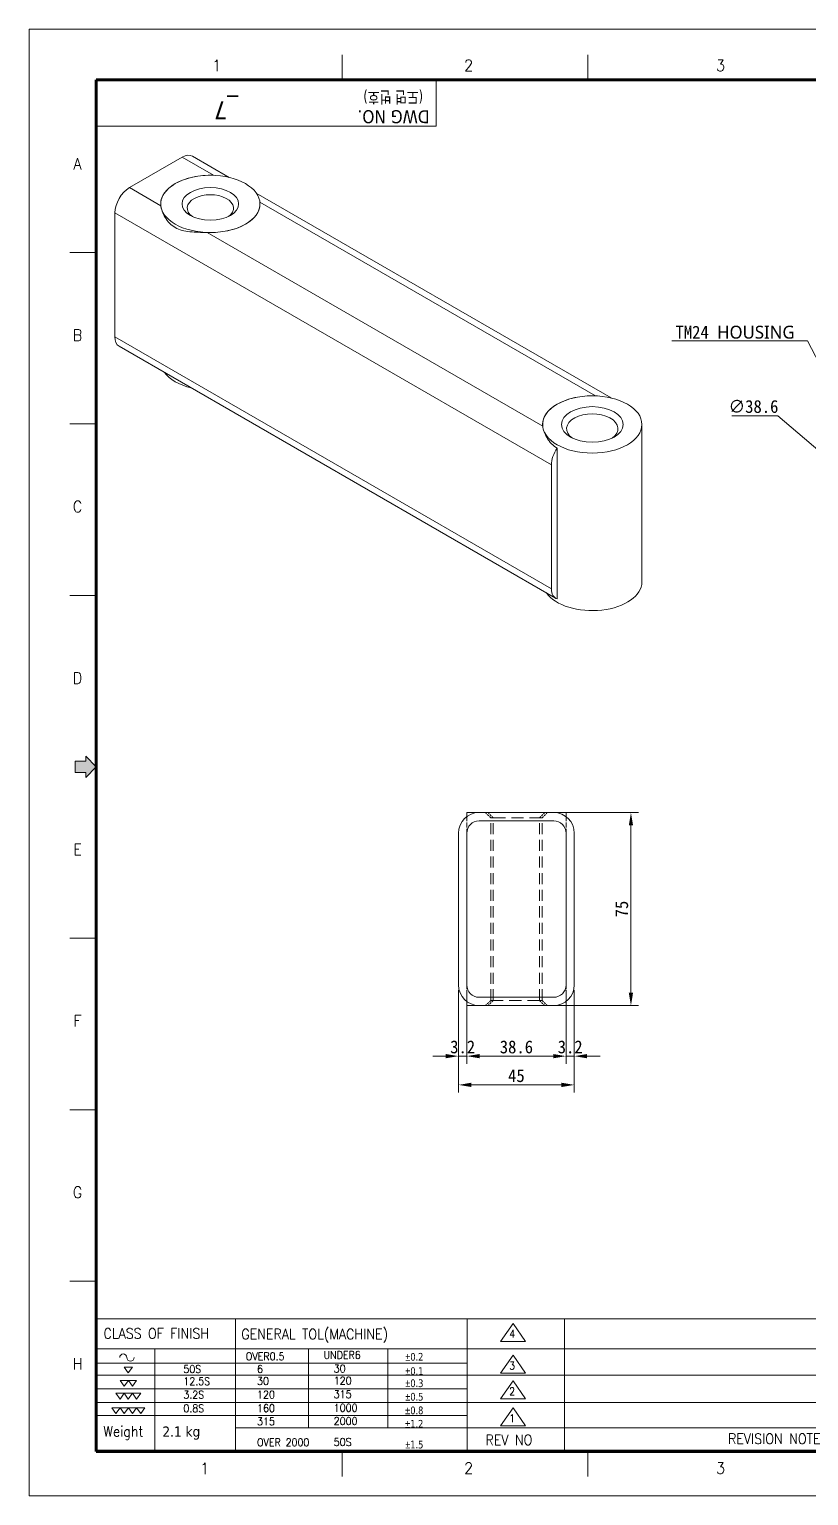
# Model space of a CAD drawing. Header units: millimetres. Extents: x 12 to 828, y 12 to 582.
# Drawn here: x 12 to 315, y 12 to 582 of the extents above; entities that cross this region are included whole.
import ezdxf
from ezdxf.enums import TextEntityAlignment as Align

# ---------------------------------------------------------------- set-up
doc = ezdxf.new("R2010")
doc.units = ezdxf.units.MM
doc.header["$LTSCALE"] = 2
doc.linetypes.add('HIDDEN', pattern=[9.525, 6.35, -3.175])
doc.layers.get('0').update_dxf_attribs({"lineweight": 18})
for name, color, linetype, lineweight in [('SkizziergeometrieWIN-ISO', 7, 'Continuous', 50), ('가는실선_A4', 7, 'Continuous', 5), ('경계(ISO)', 7, 'Continuous', 70), ('굵은실선_A3', 7, 'Continuous', 18), ('제목(ISO)', 7, 'Continuous', 50)]:
    doc.layers.add(name, color=color, linetype=linetype, lineweight=lineweight)
doc.layers.add('가는실선_A3', color=9, linetype='Continuous', lineweight=5, true_color=0x808080)
doc.layers.add('가는파선_A3', color=7, linetype='HIDDEN', lineweight=13, true_color=0x008000)
doc.styles.add('ROMANC_37', font='tahoma.ttf')
doc.styles.add('ROMANC_61', font='ROMANC.shx')
doc.styles.add('주 텍스트 (ISO)', font='tahoma.ttf')
doc.styles.add('주문자_A3(3.5)', font='tahoma.ttf')
doc.styles.add('치수문자_A3(2.5)', font='')
doc.styles.add('텍스트 스타일12', font='tahoma.ttf')
doc.styles.add('텍스트 스타일171', font='ROMANC.shx', dxfattribs={"width": 0.9})
doc.styles.add('텍스트 스타일206', font='ROMANC.shx', dxfattribs={"width": 1.11072})
doc.styles.add('텍스트 스타일208', font='ROMANC.shx', dxfattribs={"width": 1.194322})
doc.styles.add('텍스트 스타일211', font='ROMANC.shx', dxfattribs={"width": 0.9})
doc.styles.add('텍스트 스타일213', font='RomanC.shx', dxfattribs={"width": 0.9})
doc.styles.add('텍스트 스타일233', font='RomanC.shx')
doc.styles.add('텍스트 스타일36', font='ROMANC.shx', dxfattribs={"width": 0.941937})
doc.styles.add('텍스트 스타일52', font='tahoma.ttf', dxfattribs={"width": 0.8})
doc.styles.add('텍스트 스타일65', font='romans.shx', dxfattribs={"width": 0.8})
doc.styles.get('치수문자_A3(2.5)').set_extended_font_data('GulimChe')
doc.dimstyles.new('치수_A3(2.5)', dxfattribs={"dimscale": 2, "dimtxt": 2.5, "dimasz": 2.5, "dimexe": 1.5, "dimexo": 1, "dimgap": 0.5, "dimtad": 1, "dimtoh": 1, "dimdec": 1, "dimrnd": 1e-08, "dimdsep": 46, "dimtxsty": '치수문자_A3(2.5)', "dimcen": 0.09, "dimdle": 10, "dimclrd": 8, "dimclre": 8, "dimclrt": 7, "dimadec": 1, "dimazin": 2, "dimtfac": 0.8, "dimtmove": 0, "dimatfit": 3, "dimfxl": 1, "dimtolj": 1, "dimtzin": 0, "dimlwd": -1, "dimlwe": -1, "dimarcsym": 0})
doc.dimstyles.new('치수_A3(2.5)$7', dxfattribs={"dimscale": 2, "dimtxt": 2.5, "dimasz": 2.5, "dimexe": 1.5, "dimexo": 1, "dimgap": 0.5, "dimtad": 1, "dimtoh": 1, "dimdec": 1, "dimrnd": 1e-08, "dimdsep": 46, "dimtxsty": '치수문자_A3(2.5)', "dimcen": 0.09, "dimdle": 10, "dimclrd": 256, "dimclre": 8, "dimclrt": 7, "dimadec": 1, "dimazin": 2, "dimtfac": 0.8, "dimtmove": 0, "dimatfit": 3, "dimfxl": 1, "dimtolj": 1, "dimtzin": 0, "dimlwd": -1, "dimlwe": -1, "dimarcsym": 0})

# ---------------------------------------------------------------- blocks, each defined once
blk = doc.blocks.new('경계 A3_경계')
at = {"layer": '가는실선_A3'}
blk.add_hatch(color=7, dxfattribs=at).paths.add_polyline_path([(14.9, 148.76), (14.9, 146.56), (16.96, 146.56), (16.96, 145.6), (19.02, 147.66), (16.96, 149.72), (16.96, 148.76)])
at = {"color": 7}
for p, q in [((16.96, 148.76), (14.9, 148.76)), ((14.9, 148.76), (14.9, 146.56)), ((16.96, 149.72), (16.96, 148.76)), ((19.02, 147.66), (16.96, 149.72)), ((14.9, 146.56), (16.96, 146.56)), ((16.96, 145.6), (19.02, 147.66)), ((16.96, 146.56), (16.96, 145.6))]:
    blk.add_line(p, q, dxfattribs=at)
at = {"layer": 'SkizziergeometrieWIN-ISO', "lineweight": 18}
for p, q in [((6, 291), (414, 291)), ((6, 6), (6, 291)), ((414, 6), (6, 6))]:
    blk.add_line(p, q, dxfattribs=at)
at = {"layer": '가는실선_A3', "color": 7}
for p, q in [((66.79, 281.16), (66.79, 286.06)), ((114.57, 281.16), (114.57, 286.06)), ((18.75, 247.62), (13.85, 247.62)), ((18.75, 214.3), (13.85, 214.3)), ((18.75, 180.98), (13.85, 180.98)), ((14.9, 148.76), (16.96, 148.76)), ((14.9, 146.56), (14.9, 148.76)), ((16.96, 148.76), (16.96, 149.72)), ((16.96, 149.72), (19.02, 147.66)), ((16.96, 146.56), (14.9, 146.56)), ((19.02, 147.66), (16.96, 145.6)), ((16.96, 145.6), (16.96, 146.56)), ((18.75, 114.34), (13.85, 114.34)), ((18.75, 81.02), (13.85, 81.02)), ((18.75, 47.7), (13.85, 47.7)), ((18.75, 47.7), (13.85, 47.7)), ((66.79, 14.6), (66.79, 9.7)), ((66.79, 14.6), (66.79, 9.7)), ((114.57, 14.6), (114.57, 9.7))]:
    blk.add_line(p, q, dxfattribs=at)
at = {"layer": '가는실선_A3', "color": 7, "lineweight": 60}
for p, q in [((19.02, 281.16), (19.02, 14.6)), ((401.22, 281.16), (19.02, 281.16)), ((19.02, 14.6), (401.22, 14.6))]:
    blk.add_line(p, q, dxfattribs=at)
at = {"layer": '가는실선_A3', "color": 7, "lineweight": 13}
for p in [(85.08, 280.98), (19.02, 272.16)]:
    blk.add_line(p, (85.08, 272.16), dxfattribs=at)
at = {"layer": '가는실선_A3', "color": 7, "style": '텍스트 스타일36', "width": 0.941937}
for s, p in [('1', (42.42, 283.98)), ('2', (91.4, 283.98)), ('3', (140.38, 283.98)), ('A', (15.38, 264.88)), ('B', (15.38, 231.56)), ('C', (15.38, 198.24)), ('D', (15.38, 164.92)), ('E', (15.38, 131.6)), ('F', (15.38, 98.28)), ('G', (15.38, 64.96)), ('H', (15.38, 31.64)), ('1', (40.11, 11.29)), ('2', (91.4, 11.34)), ('3', (140.38, 11.34))]:
    blk.add_text(s, height=2.2, dxfattribs=at).set_placement(p, align=Align.MIDDLE_CENTER)
at = {"layer": '가는실선_A3', "color": 7, "style": '텍스트 스타일52', "width": 0.8}
blk.add_text('(도면 번호)', height=2.293, rotation=180, dxfattribs=at).set_placement((82.53, 278.93))
at = {"layer": '가는실선_A3', "color": 7, "style": 'ROMANC_37'}
blk.add_text('DWG NO.', height=2.527, rotation=180, dxfattribs=at).set_placement((83.82, 275.28))
at = {"layer": '경계(ISO)', "insert": (44.22, 275.84), "char_height": 3.5, "attachment_point": 5, "rotation": 180, "style": '주 텍스트 (ISO)'}
blk.add_mtext('_7 ', dxfattribs=at)
blk = doc.blocks.new('제목 블록 A3_표제란')
at = {"layer": '가는실선_A4', "lineweight": 13}
for p, q in [((25.42, 38.66), (269.12, 38.66)), ((208.17, 38.66), (208.17, 13.12)), ((269.12, 38.66), (407.77, 38.63)), ((25.42, 32.81), (269.12, 32.81))]:
    blk.add_line(p, q, dxfattribs=at)
at = {"layer": '가는실선_A4'}
for p, q in [((25.42, 13.12), (25.42, 38.66)), ((52.65, 38.66), (52.65, 13.12)), ((97.69, 38.66), (97.69, 13.12)), ((106.58, 37.75), (104.15, 34.26)), ((109.02, 34.26), (106.58, 37.75)), ((116.56, 13.12), (116.56, 38.69)), ((225.83, 38.66), (225.83, 12.86)), ((240.26, 38.66), (240.26, 12.86)), ((254.69, 38.66), (254.69, 13.12)), ((281.38, 38.66), (281.38, 25.66)), ((292.25, 38.65), (292.25, 25.66)), ((319.29, 38.65), (319.29, 25.66)), ((407.76, 13.12), (407.77, 38.63)), ((104.15, 34.26), (109.02, 34.26)), ((36.93, 32.81), (36.93, 19.82)), ((66.8, 32.81), (66.8, 17.47)), ((82.25, 32.81), (82.25, 17.47)), ((106.58, 31.55), (104.15, 28.06)), ((109.02, 28.06), (106.58, 31.55)), ((306.52, 32.15), (306.52, 25.66)), ((97.69, 30.03), (25.42, 30.03)), ((30.98, 29.24), (32.59, 29.24)), ((31.78, 28.13), (30.98, 29.24)), ((32.59, 29.24), (31.78, 28.13)), ((30.19, 26.66), (31.8, 26.66)), ((30.99, 25.55), (30.19, 26.66)), ((31.8, 26.66), (30.99, 25.55)), ((31.8, 26.66), (33.4, 26.66)), ((32.6, 25.55), (31.8, 26.66)), ((33.4, 26.66), (32.6, 25.55)), ((104.15, 28.06), (109.02, 28.06)), ((106.58, 26.57), (104.15, 23.08)), ((109.02, 23.08), (106.58, 26.57)), ((97.69, 25.05), (25.42, 25.05)), ((29.38, 24.16), (30.98, 24.16)), ((30.18, 23.05), (29.38, 24.16)), ((30.98, 24.16), (30.18, 23.05)), ((30.98, 24.16), (32.59, 24.16)), ((31.79, 23.05), (30.98, 24.16)), ((32.59, 24.16), (31.79, 23.05)), ((32.59, 24.16), (34.2, 24.16)), ((33.39, 23.05), (32.59, 24.16)), ((34.2, 24.16), (33.39, 23.05)), ((104.15, 23.08), (109.02, 23.08)), ((28.59, 21.34), (30.19, 21.34)), ((29.39, 20.23), (28.59, 21.34)), ((30.19, 21.34), (29.39, 20.23)), ((30.19, 21.34), (31.8, 21.34)), ((31, 20.23), (30.19, 21.34)), ((31.8, 21.34), (31, 20.23)), ((31.8, 21.34), (33.41, 21.34)), ((32.6, 20.23), (31.8, 21.34)), ((33.41, 21.34), (32.6, 20.23)), ((33.41, 21.34), (35.01, 21.34)), ((34.21, 20.23), (33.41, 21.34)), ((35.01, 21.34), (34.21, 20.23)), ((106.58, 21.34), (104.15, 17.85)), ((109.02, 17.85), (106.58, 21.34)), ((97.69, 19.82), (25.42, 19.82)), ((36.93, 19.82), (36.93, 13.12)), ((104.15, 17.85), (109.02, 17.85)), ((25.42, 13.12), (407.76, 13.12)), ((208.17, 13.12), (25.42, 13.12))]:
    blk.add_line(p, q, dxfattribs=at)
at = {"layer": '가는실선_A4', "color": 7}
for p, q in [((269.12, 13.12), (269.12, 38.66)), ((359.7, 38.64), (359.69, 13.12)), ((269.12, 32.15), (407.77, 32.15)), ((269.09, 27.68), (25.42, 27.68)), ((407.76, 25.66), (269.12, 25.66)), ((383.36, 25.66), (383.36, 13.12)), ((269.12, 22.4), (25.42, 22.4)), ((269.12, 17.47), (52.65, 17.47)), ((383.36, 17.91), (407.76, 17.92))]:
    blk.add_line(p, q, dxfattribs=at)
at = {"layer": '가는실선_A4', "color": 7, "linetype": 'Continuous'}
blk.add_line((392.85, 25.66), (392.85, 13.12), dxfattribs=at)
at = {"layer": '가는실선_A4'}
for centre, start, end in [((30.81, 31.11), 0, 180), ((32.21, 31.11), 180, 0)]:
    blk.add_arc(centre, 0.698, start, end, dxfattribs=at)
at = {"layer": '제목(ISO)', "color": 208, "lineweight": 5, "true_color": 0x400040}
blk.add_line((269.12, 28.95), (319.29, 28.95), dxfattribs=at)
at = {"layer": '가는실선_A3', "color": 7, "style": '텍스트 스타일12'}
blk.add_attdef('질량\\P1;_001', (38.42, 15.71), '', height=2, dxfattribs=at)
at = {"layer": '가는실선_A4', "color": 7}
for s, height, style, width, p in [('SCALE', 1.911, '텍스트 스타일65', 0.8, (269.12, 36.36)), ('CLASS OF FINISH', 2, '텍스트 스타일171', 0.9, (26.97, 34.81)), ('GENERAL TOL(MACHINE)', 2, '텍스트 스타일171', 0.9, (53.76, 34.67)), ('4', 1.5, '텍스트 스타일211', 0.9, (105.83, 34.98)), ('OVER0.5', 1.5, '텍스트 스타일211', 0.9, (54.63, 30.6)), ('UNDER6', 1.5, '텍스트 스타일211', 0.9, (69.75, 30.85)), ('APP', 2, '텍스트 스타일171', 0.9, (269.12, 30.05)), ('CHEK', 2, '텍스트 스타일171', 0.9, (282.07, 29.86)), ('DES', 2, '텍스트 스타일171', 0.9, (293.07, 29.82)), ('DRW', 2, '텍스트 스타일171', 0.9, (307.23, 30.03)), ('PROJECT', 2, '텍스트 스타일171', 0.9, (320.13, 29.68)), ('50S', 1.5, '텍스트 스타일211', 0.9, (42.49, 28.11)), ('6', 1.5, '텍스트 스타일211', 0.9, (56.81, 28.15)), ('30', 1.5, '텍스트 스타일211', 0.9, (71.73, 28.22)), ('3', 1.5, '텍스트 스타일211', 0.9, (105.83, 28.78)), ('H, J ,KIM', 2, '텍스트 스타일171', 0.9, (300.03, 26.54)), ('12.5S', 1.5, '텍스트 스타일211', 0.9, (42.49, 25.76)), ('30', 1.5, '텍스트 스타일211', 0.9, (56.81, 25.8)), ('120', 1.5, '텍스트 스타일211', 0.9, (71.73, 25.86)), ('3.2S', 1.5, '텍스트 스타일211', 0.9, (42.49, 23.12)), ('120', 1.5, '텍스트 스타일211', 0.9, (56.81, 23.16)), ('315', 1.5, '텍스트 스타일211', 0.9, (71.73, 23.23)), ('2', 1.5, '텍스트 스타일211', 0.9, (105.83, 23.8)), ('0.8S', 1.5, '텍스트 스타일211', 0.9, (42.49, 20.48)), ('160', 1.5, '텍스트 스타일211', 0.9, (56.81, 20.52)), ('1000', 1.5, '텍스트 스타일213', 0.9, (71.72, 20.59)), ('1', 1.5, '텍스트 스타일211', 0.9, (105.83, 18.57)), ('REV', 1.911, '텍스트 스타일65', 0.8, (385.9, 20.39)), ('SHEET', 1.911, '텍스트 스타일65', 0.8, (397.3, 20.42)), ('Weight', 2, '텍스트 스타일171', 0.9, (26.97, 15.76)), ('315', 1.5, '텍스트 스타일213', 0.9, (56.81, 17.94)), ('2000', 1.5, '텍스트 스타일211', 0.9, (71.72, 18.01)), ('OVER 2000', 1.5, '텍스트 스타일211', 0.9, (56.81, 13.87)), ('50S', 1.5, '텍스트 스타일211', 0.9, (71.73, 13.94)), ('REV NO', 2, '텍스트 스타일171', 0.9, (101.23, 14.1)), ('REVISION NOTE', 2, '텍스트 스타일171', 0.9, (148.38, 14.33)), ('DATE', 2, '텍스트 스타일171', 0.9, (213.9, 14.44)), ('DRW', 2, '텍스트 스타일171', 0.9, (230.19, 14.46)), ('DES', 2, '텍스트 스타일171', 0.9, (244.7, 14.2)), ('APP', 2, '텍스트 스타일171', 0.9, (259.32, 14.27))]:
    blk.add_text(s, height=height, dxfattribs=dict(at, style=style, width=width)).set_placement(p)
for s, style, width, p, p2 in [('DATE', '텍스트 스타일208', 1.22262, (292.31, 36.23), (301.51, 36.23)), ('TITLE', '텍스트 스타일206', 1.136317, (320.02, 36.23), (329.22, 36.23))]:
    blk.add_text(s, height=2, dxfattribs=dict(at, style=style, width=width)).set_placement(p, p2, align=Align.FIT)
at = {"layer": '가는실선_A4', "color": 7, "style": '텍스트 스타일233'}
for s, p in [('SITE', (360.5, 35.93)), ('ORGANIZATION', (360.7, 29.24)), ('DWG NO', (360.36, 22.57))]:
    blk.add_text(s, height=2, dxfattribs=at).set_placement(p)
at = {"layer": '가는실선_A4', "color": 7}
for s, insert, char_height, attachment_point, style in [('\\fTahoma|b0|i0;\\H2.0000;3각법', (283.03, 35.14), 2, 4, '주문자_A3(3.5)'), ('\\fAIGDT|b0|i0;\\W0.90;\\H1.5000;`\\fTahoma|b0|i0;\\W0.90;\\H1.5000;0.2', (85.63, 30.47), 1.5, 7, 'ROMANC_61'), ('\\fAIGDT|b0|i0;\\W0.90;\\H1.5000;`\\fTahoma|b0|i0;\\W0.90;\\H1.5000;0.1', (85.63, 27.69), 1.5, 7, 'ROMANC_61'), ('\\fAIGDT|b0|i0;\\W0.90;\\H1.5000;`\\fTahoma|b0|i0;\\W0.90;\\H1.5000;0.3', (85.63, 25.34), 1.5, 7, 'ROMANC_61'), ('\\fAIGDT|b0|i0;\\W0.90;\\H1.5000;`\\fTahoma|b0|i0;\\W0.90;\\H1.5000;0.5', (85.63, 22.71), 1.5, 7, 'ROMANC_61'), ('\\fAIGDT|b0|i0;\\W0.90;\\H1.5000;`\\fTahoma|b0|i0;\\W0.90;\\H1.5000;0.8', (85.62, 20.06), 1.5, 7, 'ROMANC_61'), ('\\fAIGDT|b0|i0;\\W0.90;\\H1.5000;`\\fTahoma|b0|i0;\\W0.90;\\H1.5000;1.2', (85.62, 17.48), 1.5, 7, 'ROMANC_61'), ('\\fAIGDT|b0|i0;\\W0.90;\\H1.5000;`\\fTahoma|b0|i0;\\W0.90;\\H1.5000;1.5', (85.63, 13.42), 1.5, 7, 'ROMANC_61')]:
    blk.add_mtext(s, dxfattribs=dict(at, insert=insert, char_height=char_height, attachment_point=attachment_point, style=style))
at = {"layer": '가는실선_A4', "char_height": 2, "style": '주 텍스트 (ISO)'}
for s, insert, attachment_point in [('\\fTahoma|b0|i0;\\H2.0000;_7 ', (369.91, 18.11), 5), ('\\fTahoma|b0|i0;\\H2.0000;7 /8 ', (400.63, 16.28), 2)]:
    blk.add_mtext(s, dxfattribs=dict(at, insert=insert, attachment_point=attachment_point))
at = {"layer": '가는실선_A4', "color": 7, "style": '텍스트 스타일12'}
blk.add_attdef('SCALE_001', (273.43, 32.87), '', height=2, dxfattribs=at)
blk.add_attdef('설명', text='', height=2, dxfattribs=at).set_placement((331.27, 35.73), align=Align.MIDDLE_LEFT)
blk.add_attdef('프로젝트', text='', height=2, dxfattribs=at).set_placement((340.77, 28.27), align=Align.MIDDLE_CENTER)
at = {"layer": '가는실선_A4', "style": '텍스트 스타일12'}
blk.add_attdef('리비전_번호', text='', height=2, dxfattribs=at).set_placement((388.38, 15.27), align=Align.MIDDLE_CENTER)
at = {"layer": '제목(ISO)', "char_height": 3.5, "attachment_point": 1, "style": '주 텍스트 (ISO)'}
for s, insert, line_spacing_factor in [('- Note -\\P{\\H0.71429x; 1. \\fGulim|b0|i0|c129|p50;표시하지 않은 \\fTahoma|b0|i0|c129|p34;C, R=0.5\\fGulim|b0|i0|c129|p50;로 한다\\fTahoma|b0|i0|c129|p34;.\\H1.54068x; \\H0.64906x;\\P 2. \\fGulim|b0|i0|c129|p50;표시하지 않은 공차는 일반공차 \\fTahoma|b0|i0|c129|p34;KS ISO 2768-m\\fGulim|b0|i0|c129|p50;으로 적용한다\\fTahoma|b0|i0|c129|p34;.\\H1.32612x; \\H0.75408x;\\P 3. \\fGulim|b0|i0|c129|p50;표면경도는 \\fTahoma|b0|i0|c129|p34;HRC = \\H1.31974x; }', (306.15, 62.72), 0.727683), ('{\\H1x;    LIM SYSTEM\\H0.71429x;  \\P (http:// www.lims.co.kr)\\H1.44773x; }', (298.53, 24.26), 0.771785)]:
    blk.add_mtext(s, dxfattribs=dict(at, insert=insert, line_spacing_factor=line_spacing_factor))
at = {"layer": '제목(ISO)', "style": '텍스트 스타일12'}
for tag, p in [('관리자', (373.93, 36.39)), ('공급업자', (383.08, 28.64))]:
    blk.add_attdef(tag, text='', height=2, dxfattribs=at).set_placement(p, align=Align.TOP_LEFT)
blk = doc.blocks.new('*D16')
at = {"layer": 'Defpoints', "color": 0, "transparency": 16777216}
for p in [(178.89, 210.53), (223.89, 210.53), (178.89, 171.68)]:
    blk.add_point(p, dxfattribs=at)
at = {"layer": '가는실선_A4', "color": 8, "transparency": 16777216}
for p, q in [((178.89, 208.53), (178.89, 168.68)), ((223.89, 208.53), (223.89, 168.68)), ((218.89, 171.68), (183.89, 171.68))]:
    blk.add_line(p, q, dxfattribs=at)
for points in [[(183.89, 172.52), (183.89, 170.85), (178.89, 171.68)], [(218.89, 172.52), (218.89, 170.85), (223.89, 171.68)]]:
    blk.add_solid(points, dxfattribs=at)
at = {"layer": '가는실선_A4', "color": 7, "transparency": 16777216, "insert": (201.39, 175.25), "char_height": 5, "attachment_point": 5, "style": '치수문자_A3(2.5)'}
blk.add_mtext('\\A1;45', dxfattribs=at)
blk = doc.blocks.new('*D17')
at = {"layer": 'Defpoints', "color": 0, "transparency": 16777216}
for p in [(215.89, 277.53), (245.92, 277.53), (215.89, 202.53)]:
    blk.add_point(p, dxfattribs=at)
at = {"layer": '가는실선_A4', "color": 8, "transparency": 16777216}
for p, q in [((217.89, 277.53), (248.92, 277.53)), ((245.92, 207.53), (245.92, 272.53)), ((217.89, 202.53), (248.92, 202.53))]:
    blk.add_line(p, q, dxfattribs=at)
for points in [[(245.08, 272.53), (246.75, 272.53), (245.92, 277.53)], [(245.08, 207.53), (246.75, 207.53), (245.92, 202.53)]]:
    blk.add_solid(points, dxfattribs=at)
at = {"layer": '가는실선_A4', "color": 7, "transparency": 16777216, "insert": (242.35, 240.03), "char_height": 5, "attachment_point": 5, "rotation": 90, "style": '치수문자_A3(2.5)'}
blk.add_mtext('\\A1;75', dxfattribs=at)
blk = doc.blocks.new('*D20')
at = {"layer": 'Defpoints', "color": 0, "transparency": 16777216}
for p in [(336.27, 403.5), (365.67, 378.49)]:
    blk.add_point(p, dxfattribs=at)
at = {"layer": '가는실선_A4', "color": 8, "transparency": 16777216}
for p, q in [((303, 431.81), (285.12, 431.81)), ((336.27, 403.5), (303, 431.81)), ((361.86, 381.73), (340.08, 400.26))]:
    blk.add_line(p, q, dxfattribs=at)
for points in [[(340.62, 400.9), (339.54, 399.63), (336.27, 403.5)], [(362.4, 382.36), (361.32, 381.09), (365.67, 378.49)]]:
    blk.add_solid(points, dxfattribs=at)
at = {"layer": '가는실선_A4', "color": 7, "transparency": 16777216, "insert": (293.56, 435.37), "char_height": 5, "attachment_point": 5, "style": '치수문자_A3(2.5)'}
blk.add_mtext('\\A1;∅38.6', dxfattribs=at)
blk = doc.blocks.new('*D25')
at = {"layer": 'Defpoints', "color": 0, "transparency": 16777216}
for p in [(178.89, 210.53), (182.09, 210.53), (182.09, 182.85)]:
    blk.add_point(p, dxfattribs=at)
at = {"layer": '가는실선_A4', "color": 8, "transparency": 16777216}
for p, q in [((178.89, 208.53), (178.89, 179.85)), ((182.09, 208.53), (182.09, 179.85)), ((173.89, 182.85), (168.89, 182.85)), ((178.89, 182.85), (182.09, 182.85)), ((187.09, 182.85), (192.09, 182.85))]:
    blk.add_line(p, q, dxfattribs=at)
for points in [[(173.89, 183.68), (173.89, 182.02), (178.89, 182.85)], [(187.09, 183.68), (187.09, 182.02), (182.09, 182.85)]]:
    blk.add_solid(points, dxfattribs=at)
at = {"layer": '가는실선_A4', "color": 7, "transparency": 16777216, "insert": (180.49, 186.41), "char_height": 5, "attachment_point": 5, "style": '치수문자_A3(2.5)'}
blk.add_mtext('\\A1;3.2', dxfattribs=at)
blk = doc.blocks.new('*D26')
at = {"layer": 'Defpoints', "color": 0, "transparency": 16777216}
for p in [(182.09, 210.53), (220.69, 210.53), (220.69, 182.85)]:
    blk.add_point(p, dxfattribs=at)
at = {"layer": '가는실선_A4', "color": 8, "transparency": 16777216}
for p, q in [((182.09, 208.53), (182.09, 179.85)), ((220.69, 208.53), (220.69, 179.85)), ((187.09, 182.85), (215.69, 182.85))]:
    blk.add_line(p, q, dxfattribs=at)
for points in [[(187.09, 183.68), (187.09, 182.02), (182.09, 182.85)], [(215.69, 183.68), (215.69, 182.02), (220.69, 182.85)]]:
    blk.add_solid(points, dxfattribs=at)
at = {"layer": '가는실선_A4', "color": 7, "transparency": 16777216, "insert": (201.39, 186.41), "char_height": 5, "attachment_point": 5, "style": '치수문자_A3(2.5)'}
blk.add_mtext('\\A1;38.6', dxfattribs=at)
blk = doc.blocks.new('*D27')
at = {"layer": 'Defpoints', "color": 0, "transparency": 16777216}
for p in [(220.69, 210.53), (223.89, 210.53), (223.89, 182.85)]:
    blk.add_point(p, dxfattribs=at)
at = {"layer": '가는실선_A4', "color": 8, "transparency": 16777216}
for p, q in [((220.69, 208.53), (220.69, 179.85)), ((223.89, 208.53), (223.89, 179.85)), ((215.69, 182.85), (210.69, 182.85)), ((220.69, 182.85), (223.89, 182.85)), ((228.89, 182.85), (233.89, 182.85))]:
    blk.add_line(p, q, dxfattribs=at)
for points in [[(215.69, 183.68), (215.69, 182.02), (220.69, 182.85)], [(228.89, 183.68), (228.89, 182.02), (223.89, 182.85)]]:
    blk.add_solid(points, dxfattribs=at)
at = {"layer": '가는실선_A4', "color": 7, "transparency": 16777216, "insert": (222.29, 186.41), "char_height": 5, "attachment_point": 5, "style": '치수문자_A3(2.5)'}
blk.add_mtext('\\A1;3.2', dxfattribs=at)

msp = doc.modelspace()

# ---------------------------------------------------------------- linework, layer by layer
at = {"layer": '가는실선_A3'}
for p, q in [((71.429, 532.302), (83.636, 525.254)), ((50.923, 520.462), (63.129, 513.415)), ((101.649, 514.854), (232.128, 439.522)), ((45.266, 510.664), (214.972, 412.685)), ((81.143, 503.015), (211.622, 427.683)), ((45.266, 462.491), (214.972, 364.511))]:
    msp.add_line(p, q, dxfattribs=at)
at = {"layer": '가는파선_A3', "ltscale": 0.132167}
for p, q in [((182.089, 275.933), (182.089, 269.533)), ((182.089, 269.533), (182.089, 275.933)), ((220.689, 275.933), (220.689, 269.533)), ((220.689, 269.533), (220.689, 275.933)), ((182.089, 210.533), (182.089, 204.133)), ((182.089, 204.133), (182.089, 210.533)), ((220.689, 210.533), (220.689, 204.133)), ((220.689, 204.133), (220.689, 210.533))]:
    msp.add_line(p, q, dxfattribs=at)
at = {"layer": '가는파선_A3', "ltscale": 0.058354}
for p, q in [((191.389, 275.533), (189.389, 277.533)), ((192.389, 275.533), (190.389, 277.533)), ((210.389, 275.533), (212.389, 277.533)), ((211.389, 275.533), (213.389, 277.533)), ((191.389, 204.533), (189.389, 202.533)), ((192.389, 204.533), (190.389, 202.533)), ((210.389, 204.533), (212.389, 202.533)), ((211.389, 204.533), (213.389, 202.533))]:
    msp.add_line(p, q, dxfattribs=at)
at = {"layer": '가는파선_A3', "ltscale": 0.093112}
for p, q in [((191.389, 275.533), (192.389, 275.533)), ((210.389, 275.533), (211.389, 275.533)), ((192.389, 204.533), (191.389, 204.533)), ((211.389, 204.533), (210.389, 204.533))]:
    msp.add_line(p, q, dxfattribs=at)
at = {"layer": '가는파선_A3', "ltscale": 0.338821}
for p, q in [((191.389, 204.533), (191.389, 275.533)), ((192.389, 204.533), (192.389, 275.533)), ((210.389, 204.533), (210.389, 275.533)), ((211.389, 204.533), (211.389, 275.533))]:
    msp.add_line(p, q, dxfattribs=at)
at = {"layer": '가는파선_A3', "ltscale": 0.371054}
for p, q in [((192.389, 275.533), (210.389, 275.533)), ((210.389, 204.533), (192.389, 204.533))]:
    msp.add_line(p, q, dxfattribs=at)
at = {"layer": '굵은실선_A3'}
for p, q in [((50.923, 520.462), (71.429, 532.302)), ((75.429, 532.698), (89.734, 524.439)), ((100.237, 518.375), (238.226, 438.707)), ((45.266, 462.491), (45.266, 510.664)), ((46.923, 458.829), (216.629, 360.849)), ((250.182, 367.165), (250.182, 428.402)), ((217.234, 413.991), (217.234, 419.217)), ((214.972, 364.511), (214.972, 412.685)), ((217.234, 413.991), (217.234, 365.818)), ((217.234, 360.592), (217.234, 365.818)), ((186.889, 277.533), (182.089, 277.533)), ((182.089, 275.933), (182.089, 277.533)), ((215.889, 277.533), (186.889, 277.533)), ((186.889, 274.333), (215.889, 274.333)), ((220.689, 277.533), (215.889, 277.533)), ((220.689, 275.933), (220.689, 277.533)), ((178.889, 269.533), (178.889, 210.533)), ((182.089, 210.533), (182.089, 269.533)), ((220.689, 269.533), (220.689, 210.533)), ((223.889, 210.533), (223.889, 269.533)), ((215.889, 205.733), (186.889, 205.733)), ((182.089, 202.533), (182.089, 204.133)), ((182.089, 202.533), (186.889, 202.533)), ((186.889, 202.533), (215.889, 202.533)), ((215.889, 202.533), (220.689, 202.533)), ((220.689, 202.533), (220.689, 204.133))]:
    msp.add_line(p, q, dxfattribs=at)
for centre, radius, start, end in [((186.889, 269.533), 8, 90, 180), ((186.889, 269.533), 4.8, 90, 180), ((215.889, 269.533), 8, 0, 90), ((215.889, 269.533), 4.8, 0, 90), ((186.889, 210.533), 8, 180, 270), ((186.889, 210.533), 4.8, 180, 270), ((215.889, 210.533), 4.8, 270, 0), ((215.889, 210.533), 8, 270, 0)]:
    msp.add_arc(centre, radius, start, end, dxfattribs=at)
for centre, major_axis, start_param, end_param in [((71.429, 525.77), (4, 6.928), 0, 0.7853982), ((82.389, 514.134), (-19.3, 0), 4.6477645, 6.3478098), ((50.923, 513.93), (4, 6.928), 0.7853982, 2.3561945), ((82.389, 512.501), (-9, 0), 2.4619188, 6.9628591), ((82.389, 514.134), (19.3, 0), 4.6477645, 6.3478098), ((50.923, 465.757), (-4, -6.928), 5.4977871, 6.2831853), ((82.389, 452.897), (-19.3, 0), 0.3903813, 1.180415), ((230.882, 428.402), (-19.3, 0), 4.6477645, 6.3478098), ((230.882, 426.769), (-10, 0), 2.4517756, 6.9730024), ((220.629, 415.951), (4, 6.928), 1.4288993, 2.3561945), ((230.882, 367.165), (19.3, 0), 3.531974, 6.2831853), ((220.629, 367.777), (-4, -6.928), 5.4977871, 6.4250824)]:
    msp.add_ellipse(centre, major_axis=major_axis, ratio=0.5773503, start_param=start_param, end_param=end_param, dxfattribs=at)
for centre, major_axis in [((82.389, 514.134), (-19.3, 0)), ((82.389, 514.134), (-11, 0)), ((230.882, 428.402), (-19.3, 0)), ((230.882, 428.402), (-12, 0))]:
    msp.add_ellipse(centre, major_axis=major_axis, ratio=0.5773503, dxfattribs=at)
for points, knots in [([(81.143, 503.015), (78.901, 503.099), (76.596, 503.078), (73.393, 503.407), (72.362, 503.58), (70.437, 504.118), (69.544, 504.486), (67.94, 505.412), (67.191, 505.992), (65.857, 507.335), (65.273, 508.095), (63.832, 510.447), (63.275, 512.121), (63.129, 513.415)], [1.3477037, 1.3477037, 1.3477037, 1.3477037, 2.0209987, 2.0209987, 2.3610801, 2.3610801, 2.7011615, 2.7011615, 3.0412429, 3.0412429, 3.3813242, 3.3813242, 4.0546193, 4.0546193, 4.0546193, 4.0546193]), ([(217.234, 419.217), (216.433, 419.68), (215.683, 420.26), (214.35, 421.603), (213.766, 422.363), (212.324, 424.715), (211.767, 426.389), (211.622, 427.683)], [2.7011615, 2.7011615, 2.7011615, 2.7011615, 3.0412429, 3.0412429, 3.3813242, 3.3813242, 4.0546193, 4.0546193, 4.0546193, 4.0546193])]:
    msp.add_open_spline(points, degree=3, knots=knots, dxfattribs=at)

# ---------------------------------------------------------------- block references
at = {"xscale": 2, "yscale": 2, "zscale": 2}
msp.add_blockref('경계 A3_경계', (0, 0), dxfattribs=at)
msp.add_blockref('제목 블록 A3_표제란', (-13.093, 3.473), dxfattribs=at).add_auto_attribs({'SCALE_001': '1:1', '질량\\P1;_001': '2.1 kg'})

# ---------------------------------------------------------------- texts
at = {"layer": '가는실선_A4', "color": 7, "insert": (309.562, 461.71), "char_height": 5, "width": 47.87901, "attachment_point": 9, "line_spacing_factor": 0.864125, "style": '치수문자_A3(2.5)'}
msp.add_mtext('\\PTM24 {\\fSegoe UI|b0|i0|c129|p34;HOUSING\\H1.1432x; }', dxfattribs=at)

# ---------------------------------------------------------------- dimensions: what is measured, and where the dimension line sits
at = {"layer": '가는실선_A4', "color": 8, "true_color": 0x808080}
dim = msp.add_diameter_dim_2p(p1=(365.669, 378.488), p2=(336.271, 403.503), dimstyle='치수_A3(2.5)', override={"dimgap": 0.5, "dimtih": 1, "dimdec": 1, "dimlfac": 1, "dimtol": 0, "dimlim": 0, "dimtp": 0, "dimtm": 0, "dimtdec": 2, "dimatfit": 2}, dxfattribs=at)
dim.commit()
dim.dimension.update_dxf_attribs({"geometry": '*D20', "text_midpoint": (293.558, 431.814), "dimtype": 163})
for base, p1, p2, angle, override, picture, middle in [((245.917, 277.533), (215.889, 202.533), (215.889, 277.533), 90, {"dimgap": 0.5, "dimtoh": 0, "dimdec": 1, "dimtol": 0, "dimlim": 0, "dimtp": 0, "dimtm": 0, "dimtdec": 2, "dimtofl": 0, "dimatfit": 1}, '*D17', (245.917, 240.033)), ((182.089, 182.851), (178.889, 210.533), (182.089, 210.533), 180, {"dimgap": 0.5, "dimtoh": 0, "dimdec": 1, "dimtol": 0, "dimlim": 0, "dimtp": 0, "dimtm": 0, "dimtdec": 2, "dimtofl": 1, "dimatfit": 1}, '*D25', (180.489, 182.851)), ((178.889, 171.682), (223.889, 210.533), (178.889, 210.533), 180, {"dimgap": 0.5, "dimtoh": 0, "dimdec": 1, "dimtol": 0, "dimlim": 0, "dimtp": 0, "dimtm": 0, "dimtdec": 2, "dimtofl": 0, "dimatfit": 1}, '*D16', (201.389, 171.682)), ((223.889, 182.851), (220.689, 210.533), (223.889, 210.533), 180, {"dimgap": 0.5, "dimtoh": 0, "dimdec": 1, "dimtol": 0, "dimlim": 0, "dimtp": 0, "dimtm": 0, "dimtdec": 2, "dimtofl": 1, "dimatfit": 1}, '*D27', (222.289, 182.851))]:
    dim = msp.add_linear_dim(base=base, p1=p1, p2=p2, angle=angle, dimstyle='치수_A3(2.5)', override=override, dxfattribs=at)
    dim.commit()
    dim.dimension.update_dxf_attribs({"geometry": picture, "text_midpoint": middle, "dimtype": 160})
dim = msp.add_linear_dim(base=(220.689, 182.851), p1=(182.089, 210.533), p2=(220.689, 210.533), dimstyle='치수_A3(2.5)', override={"dimgap": 0.5, "dimtoh": 0, "dimdec": 1, "dimtol": 0, "dimlim": 0, "dimtp": 0, "dimtm": 0, "dimtdec": 2, "dimtofl": 0, "dimatfit": 1}, dxfattribs=at)
dim.commit()
dim.dimension.update_dxf_attribs({"geometry": '*D26', "text_midpoint": (201.389, 182.851), "dimtype": 160})

# ---------------------------------------------------------------- leaders
at = {"layer": '가는실선_A4', "annotation_type": 0, "has_hookline": 1, "hookline_direction": 1, "text_width": 47.69}
msp.add_leader([(350.97, 390.996), (314.562, 460.877), (309.562, 460.877)], dimstyle='치수_A3(2.5)$7', override={"dimgap": 0, "dimtad": 1}, dxfattribs=at)

doc.saveas('drawing.dxf')
